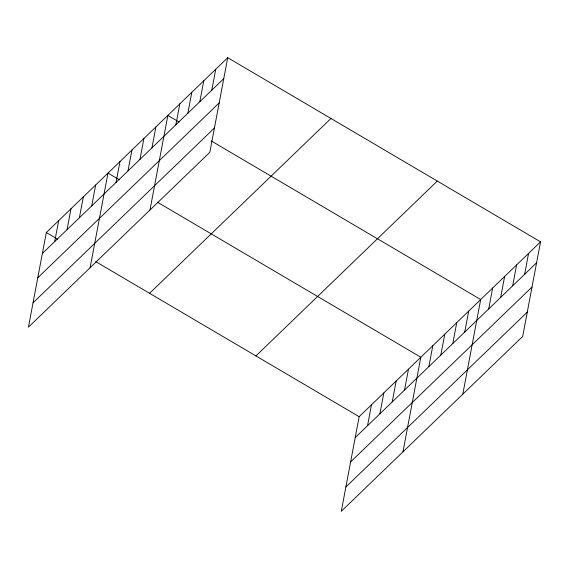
<?xml version="1.0" encoding="UTF-8"?>
<svg xmlns="http://www.w3.org/2000/svg" width="569" height="569" viewBox="0 0 569 569"><rect width="100%" height="100%" fill="white"/><g stroke="black" fill="none" stroke-linecap="round" stroke-linejoin="round"><path stroke-width="0.85" d="M227.714 57.704L46.324 232.543L28.45 327.154L209.84 152.314L227.714 57.704L540.55 241.846L522.676 336.457L341.286 511.296L359.16 416.686L540.55 241.846M54.709 241.562L58.664 220.658M67.042 229.677L70.997 208.766M79.383 217.785L83.33 196.874M91.716 205.893L95.663 184.989M90.122 267.707L107.996 173.097L119.22 179.704M116.019 182.464L119.974 161.56M127.989 170.928L131.944 150.017M139.96 159.391L143.914 138.48M151.937 147.848L155.885 126.944M149.981 210.011L167.855 115.4L179.079 122.008M175.878 124.767L179.832 103.864M187.848 113.231L191.803 92.32M199.819 101.695L203.773 80.784M211.796 90.151L215.743 69.24M367.546 425.704L371.493 404.794M379.879 413.819L383.833 392.909M392.212 401.927L396.166 381.017M404.545 390.035L408.499 369.132M402.959 451.85L420.832 357.24L157.371 202.159M428.855 366.607L432.803 345.703M440.826 355.07L444.78 334.159M452.796 343.534L456.751 322.623M464.766 331.99L468.721 311.079M462.817 394.153L480.691 299.543L211.248 140.941M488.714 308.91L492.662 288.006M500.684 297.374L504.632 276.463M512.655 285.83L516.609 264.926M524.625 274.294L528.58 253.383M42.376 253.454L223.766 78.614M37.782 277.772L219.172 102.932M33.045 302.829L214.435 127.989M149.562 293.312L330.952 118.473M255.929 355.917L437.312 181.077M355.212 437.597L536.603 262.757M350.618 461.914L532.001 287.075M345.881 486.972L527.271 312.132M46.324 232.543L57.547 239.151M95.699 261.605L359.16 416.686"/></g></svg>
